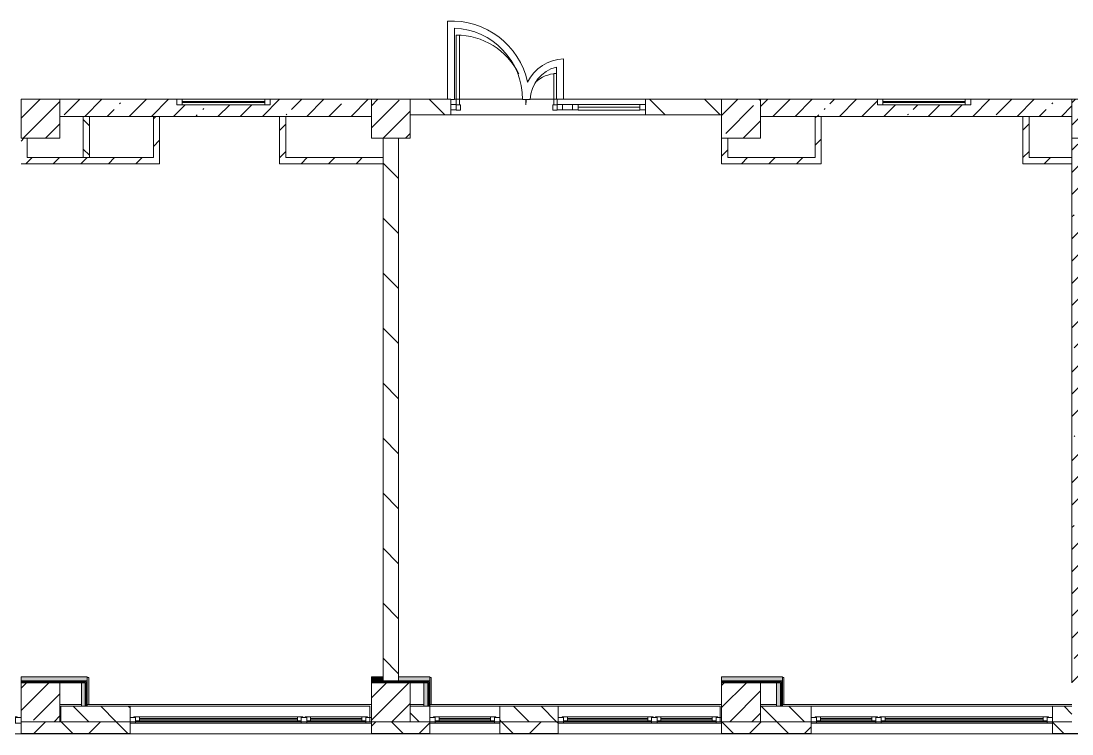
# Model space of a CAD drawing. Header units: millimetres. Extents: x -2766 to 205613, y -8553 to 29000.
# Drawn here: x 130513 to 144013, y -258 to 8906 of the extents above; entities that cross this region are included whole.
import ezdxf

# ---------------------------------------------------------------- set-up
doc = ezdxf.new("R2010")
doc.units = ezdxf.units.MM
for name, color, linetype, lineweight, true_color in [('A-DETL-GENF-4', 7, 'Continuous', 5, 0xaaaaaa), ('A-DOOR-2', 7, 'Continuous', 5, 0xaaaaaa), ('A-FLOR-2', 7, 'Continuous', 5, 0xaaaaaa), ('I-WALL-1', 7, 'Continuous', 9, 0xe7e7e7), ('I-WALL-2', 7, 'Continuous', 5, 0xe7e7e7), ('I-WALL-5', 7, 'Continuous', 5, 0x787878)]:
    doc.layers.add(name, color=color, linetype=linetype, lineweight=lineweight, true_color=true_color)
for name, color, linetype, lineweight in [('A-GLAZ-2', 7, 'Continuous', 5), ('A-GLAZ-CURT-3', 7, 'Continuous', 5), ('A-GLAZ-CWMG-3', 7, 'Continuous', 5), ('A-WALL', 7, 'Continuous', 9), ('A-WALL-3', 7, 'Continuous', 5), ('I-WALL-3', 7, 'Continuous', 5), ('S-COLS-2', 7, 'Continuous', 5)]:
    doc.layers.add(name, color=color, linetype=linetype, lineweight=lineweight)
pattern_1 = [(45, (78602.98, 0), (-176.7767, 176.7767), [])]
pattern_2 = [(45, (78603, 0), (-285.1231, 285.1231), []), (45, (78888.1, 0), (-285.1231, 285.1231), [504.031, -100.806, 16.764, -84.042])]
pattern_3 = [(135, (78603, 0), (-353.5534, -353.5534), [])]
pattern_4 = [(135, (78602.98, 0), (-176.7767, -176.7767), [])]
pattern_5 = [(45, (78603, 0), (-530.33, 530.33), []), (135, (78603, 0), (-530.33, -530.33), [])]

# ---------------------------------------------------------------- blocks, each defined once
blk = doc.blocks.new('BSC_Колонна _Прямоугольная - 500х500-V173-2_2_1_птичка')
at = {"layer": 'S-COLS-2'}
h = blk.add_hatch(dxfattribs=at)
h.set_pattern_fill('FP_109', color=256, style=0, pattern_type=2)
h.set_pattern_definition([(45, (-52160, -7650), (-285.123, 285.123), []), (45, (-51874.88, -7650), (-285.123, 285.123), [504.031, -100.806, 16.764, -84.042])])
h.paths.add_polyline_path([(250, -250), (250, 250), (-250, 250), (-250, -250)])
for p, q in [((250, 250), (-250, 250)), ((-250, 250), (-250, -250)), ((250, -250), (250, 250)), ((-250, -250), (250, -250))]:
    blk.add_line(p, q, dxfattribs=at)
blk = doc.blocks.new('BSC_Колонна _Прямоугольная - 500х500-V174-2_2_1_птичка')
at = {"layer": 'S-COLS-2'}
h = blk.add_hatch(dxfattribs=at)
h.set_pattern_fill('FP_110', color=256, style=0, pattern_type=2)
h.set_pattern_definition([(45, (-61160, -7650), (-285.1231, 285.1231), []), (45, (-60874.88, -7650), (-285.123, 285.123), [504.031, -100.806, 16.764, -84.042])])
h.paths.add_polyline_path([(250, -250), (250, 250), (-250, 250), (-250, -250)])
for p, q in [((250, 250), (-250, 250)), ((-250, 250), (-250, -250)), ((250, -250), (250, 250)), ((-250, -250), (250, -250))]:
    blk.add_line(p, q, dxfattribs=at)
blk = doc.blocks.new('BSC_Колонна _Прямоугольная - 500х500-V178-2_2_1_птичка')
at = {"layer": 'S-COLS-2'}
h = blk.add_hatch(dxfattribs=at)
h.set_pattern_fill('FP_114', color=256, style=0, pattern_type=2)
h.set_pattern_definition([(45, (-52160, -150), (-285.123, 285.123), []), (45, (-51874.88, -150), (-285.123, 285.123), [504.031, -100.806, 16.764, -84.042])])
h.paths.add_polyline_path([(54, -250), (250, -250), (250, 250), (-250, 250), (-250, -250)])
for p, q in [((250, 250), (-250, 250)), ((-250, 250), (-250, -250)), ((250, -250), (250, 250)), ((-250, -250), (250, -250))]:
    blk.add_line(p, q, dxfattribs=at)
blk = doc.blocks.new('BSC_Колонна _Прямоугольная - 500х500-V179-2_2_1_птичка')
at = {"layer": 'S-COLS-2'}
h = blk.add_hatch(dxfattribs=at)
h.set_pattern_fill('FP_115', color=256, style=0, pattern_type=2)
h.set_pattern_definition([(45, (-61160, -150), (-285.123, 285.123), []), (45, (-60874.88, -150), (-285.123, 285.123), [504.031, -100.806, 16.764, -84.042])])
h.paths.add_polyline_path([(250, -250), (250, 250), (-250, 250), (-250, -250), (62, -250)])
for p, q in [((250, 250), (-250, 250)), ((-250, 250), (-250, -250)), ((250, -250), (250, 250)), ((-250, -250), (250, -250))]:
    blk.add_line(p, q, dxfattribs=at)
blk = doc.blocks.new('BSC_Колонна _Прямоугольная - 500х500-V183-2_2_1_птичка')
at = {"layer": 'S-COLS-2'}
h = blk.add_hatch(dxfattribs=at)
h.set_pattern_fill('FP_119', color=256, style=0, pattern_type=2)
h.set_pattern_definition([(45, (-65660, -7650), (-285.1231, 285.1231), []), (45, (-65374.88, -7650), (-285.1231, 285.1231), [504.031, -100.806, 16.764, -84.042])])
h.paths.add_polyline_path([(250, -250), (250, 250), (-250, 250), (-250, -250), (66, -250)])
for p, q in [((250, 250), (-250, 250)), ((-250, 250), (-250, -250)), ((250, -250), (250, 250)), ((-250, -250), (250, -250))]:
    blk.add_line(p, q, dxfattribs=at)
blk = doc.blocks.new('BSC_Колонна _Прямоугольная - 500х500-V190-2_2_1_птичка')
at = {"layer": 'S-COLS-2'}
h = blk.add_hatch(dxfattribs=at)
h.set_pattern_fill('FP_135', color=256, style=0, pattern_type=2)
h.set_pattern_definition([(45, (-56660, -150), (-285.123, 285.123), []), (45, (-56374.88, -150), (-285.123, 285.123), [504.031, -100.806, 16.764, -84.042])])
h.paths.add_polyline_path([(58, -250), (250, -250), (250, 250), (-250, 250), (-250, -250)])
for p, q in [((250, 250), (-250, 250)), ((-250, 250), (-250, -250)), ((250, -250), (250, 250)), ((-250, -250), (250, -250))]:
    blk.add_line(p, q, dxfattribs=at)
blk = doc.blocks.new('BSC_Колонна _Прямоугольная - 500х500-V191-2_2_1_птичка')
at = {"layer": 'S-COLS-2'}
h = blk.add_hatch(dxfattribs=at)
h.set_pattern_fill('FP_136', color=256, style=0, pattern_type=2)
h.set_pattern_definition([(45, (-56660, -7650), (-285.123, 285.123), []), (45, (-56374.88, -7650), (-285.123, 285.123), [504.031, -100.806, 16.764, -84.042])])
h.paths.add_polyline_path([(250, -250), (250, 250), (-250, 250), (-250, -250), (100, -250)])
for p, q in [((250, 250), (-250, 250)), ((-250, 250), (-250, -250)), ((250, -250), (250, 250)), ((-250, -250), (250, -250))]:
    blk.add_line(p, q, dxfattribs=at)
blk = doc.blocks.new('120_Окно_СКБ_2Ст - 120_Окно_СКБ_2Ст 3100х2500 _мал_створка слева_-22446080-2_2_1_птичка')
at = {"layer": 'A-GLAZ-2'}
for p, q in [((-1550, -127), (-1550, -57)), ((-1550, -57), (-1480, -57)), ((1550, -57), (-1550, -57)), ((-1480, -127), (-1550, -127)), ((-1550, -127), (-1500, -127)), ((-1480, -127), (-1500, -127)), ((-1500, -127), (-1500, -137)), ((-1480, -57), (-1480, -127)), ((650, -87), (-1480, -87)), ((-1480, -87), (-1480, -127)), ((-1430, -137), (-1430, -87)), ((-1430, -107), (600, -107)), ((600, -117), (-1430, -117)), ((600, -137), (600, -87)), ((650, -127), (650, -57)), ((650, -57), (720, -57)), ((650, -127), (650, -87)), ((720, -127), (650, -127)), ((670, -127), (650, -127)), ((670, -127), (700, -127)), ((670, -137), (670, -127)), ((720, -127), (700, -127)), ((700, -127), (700, -137)), ((720, -57), (720, -127)), ((1480, -87), (720, -87)), ((720, -87), (720, -127)), ((770, -137), (770, -87)), ((770, -107), (1430, -107)), ((1430, -117), (770, -117)), ((1430, -137), (1430, -87)), ((1480, -127), (1480, -57)), ((1480, -57), (1550, -57)), ((1480, -127), (1480, -87)), ((1550, -127), (1480, -127)), ((1500, -127), (1480, -127)), ((1500, -127), (1550, -127)), ((1500, -137), (1500, -127)), ((1550, -57), (1550, -127)), ((-1500, -137), (670, -137)), ((670, -137), (-1500, -137)), ((700, -137), (1500, -137)), ((1500, -137), (700, -137))]:
    blk.add_line(p, q, dxfattribs=at)
blk = doc.blocks.new('120_Окно_СКБ_1Ст - 120_Окно_СКБ_1Ст 900х2500_h_-20664874-2_2_1_птичка')
at = {"layer": 'A-GLAZ-2'}
for p, q in [((-450, -127), (-450, -57)), ((-450, -57), (-380, -57)), ((450, -57), (-450, -57)), ((-380, -127), (-450, -127)), ((-450, -127), (-400, -127)), ((-380, -127), (-400, -127)), ((-400, -127), (-400, -137)), ((-380, -57), (-380, -127)), ((380, -87), (-380, -87)), ((-380, -87), (-380, -127)), ((-330, -137), (-330, -87)), ((-330, -107), (330, -107)), ((330, -117), (-330, -117)), ((330, -137), (330, -87)), ((380, -127), (380, -57)), ((380, -57), (450, -57)), ((380, -127), (380, -87)), ((450, -127), (380, -127)), ((400, -127), (380, -127)), ((400, -127), (450, -127)), ((400, -137), (400, -127)), ((450, -57), (450, -127)), ((-400, -137), (400, -137)), ((400, -137), (-400, -137))]:
    blk.add_line(p, q, dxfattribs=at)
blk = doc.blocks.new('120_Окно_СКБ_2Ст - 120_Окно_СКБ_2Ст 2100х2500 _мал створка СЛЕВА_-22446485-2_2_1_птичка')
at = {"layer": 'A-GLAZ-2'}
for p, q in [((-1050, -127), (-1050, -57)), ((-1050, -57), (-980, -57)), ((1050, -57), (-1050, -57)), ((-980, -127), (-1050, -127)), ((-1050, -127), (-1000, -127)), ((-980, -127), (-1000, -127)), ((-1000, -127), (-1000, -137)), ((-980, -57), (-980, -127)), ((-220, -87), (-980, -87)), ((-980, -87), (-980, -127)), ((-930, -137), (-930, -87)), ((-930, -107), (-270, -107)), ((-270, -117), (-930, -117)), ((-270, -137), (-270, -87)), ((-220, -127), (-220, -57)), ((-220, -57), (-150, -57)), ((-220, -127), (-220, -87)), ((-150, -127), (-220, -127)), ((-200, -127), (-220, -127)), ((-200, -127), (-170, -127)), ((-200, -137), (-200, -127)), ((-150, -127), (-170, -127)), ((-170, -127), (-170, -137)), ((-150, -57), (-150, -127)), ((980, -87), (-150, -87)), ((-150, -87), (-150, -127)), ((-100, -137), (-100, -87)), ((-100, -107), (930, -107)), ((930, -117), (-100, -117)), ((930, -137), (930, -87)), ((980, -127), (980, -57)), ((980, -57), (1050, -57)), ((980, -127), (980, -87)), ((1050, -127), (980, -127)), ((1000, -127), (980, -127)), ((1000, -127), (1050, -127)), ((1000, -137), (1000, -127)), ((1050, -57), (1050, -127)), ((-1000, -137), (-200, -137)), ((-200, -137), (-1000, -137)), ((-170, -137), (1000, -137)), ((1000, -137), (-170, -137))]:
    blk.add_line(p, q, dxfattribs=at)
blk = doc.blocks.new('120_Окно_СКБ_2Ст - 120_Окно_СКБ_2Ст 3100х2500 _мал_ створка слева-2_-V195-2_2_1_птичка')
at = {"layer": 'A-GLAZ-2'}
for p, q in [((-1550, -127), (-1550, -57)), ((-1550, -57), (-1480, -57)), ((1550, -57), (-1550, -57)), ((-1480, -127), (-1550, -127)), ((-1550, -127), (-1500, -127)), ((-1480, -127), (-1500, -127)), ((-1500, -127), (-1500, -137)), ((-1480, -57), (-1480, -127)), ((-720, -87), (-1480, -87)), ((-1480, -87), (-1480, -127)), ((-1430, -137), (-1430, -87)), ((-1430, -107), (-770, -107)), ((-770, -117), (-1430, -117)), ((-770, -137), (-770, -87)), ((-720, -127), (-720, -57)), ((-720, -57), (-650, -57)), ((-720, -127), (-720, -87)), ((-650, -127), (-720, -127)), ((-700, -127), (-720, -127)), ((-700, -127), (-670, -127)), ((-700, -137), (-700, -127)), ((-650, -127), (-670, -127)), ((-670, -127), (-670, -137)), ((-650, -57), (-650, -127)), ((1480, -87), (-650, -87)), ((-650, -87), (-650, -127)), ((-600, -137), (-600, -87)), ((-600, -107), (1430, -107)), ((1430, -117), (-600, -117)), ((1430, -137), (1430, -87)), ((1480, -127), (1480, -57)), ((1480, -57), (1550, -57)), ((1480, -127), (1480, -87)), ((1550, -127), (1480, -127)), ((1500, -127), (1480, -127)), ((1500, -127), (1550, -127)), ((1500, -137), (1500, -127)), ((1550, -57), (1550, -127)), ((-1500, -137), (-700, -137)), ((-700, -137), (-1500, -137)), ((-670, -137), (1500, -137)), ((1500, -137), (-670, -137))]:
    blk.add_line(p, q, dxfattribs=at)
blk = doc.blocks.new('120_Окно_СКБ_2Ст - 120_Окно_СКБ_2Ст 3100х2500 _мал_ створка слева-2_-V196-2_2_1_птичка')
at = {"layer": 'A-GLAZ-2'}
for p, q in [((-1550, -127), (-1550, -57)), ((-1550, -57), (-1480, -57)), ((1550, -57), (-1550, -57)), ((-1480, -127), (-1550, -127)), ((-1550, -127), (-1500, -127)), ((-1480, -127), (-1500, -127)), ((-1500, -127), (-1500, -137)), ((-1480, -57), (-1480, -127)), ((-720, -87), (-1480, -87)), ((-1480, -87), (-1480, -127)), ((-1430, -137), (-1430, -87)), ((-1430, -107), (-770, -107)), ((-770, -117), (-1430, -117)), ((-770, -137), (-770, -87)), ((-720, -127), (-720, -57)), ((-720, -57), (-650, -57)), ((-720, -127), (-720, -87)), ((-650, -127), (-720, -127)), ((-700, -127), (-720, -127)), ((-700, -127), (-670, -127)), ((-700, -137), (-700, -127)), ((-650, -127), (-670, -127)), ((-670, -127), (-670, -137)), ((-650, -57), (-650, -127)), ((1480, -87), (-650, -87)), ((-650, -87), (-650, -127)), ((-600, -137), (-600, -87)), ((-600, -107), (1430, -107)), ((1430, -117), (-600, -117)), ((1430, -137), (1430, -87)), ((1480, -127), (1480, -57)), ((1480, -57), (1550, -57)), ((1480, -127), (1480, -87)), ((1550, -127), (1480, -127)), ((1500, -127), (1480, -127)), ((1500, -127), (1550, -127)), ((1500, -137), (1500, -127)), ((1550, -57), (1550, -127)), ((-1500, -137), (-700, -137)), ((-700, -137), (-1500, -137)), ((-670, -137), (1500, -137)), ((1500, -137), (-670, -137))]:
    blk.add_line(p, q, dxfattribs=at)
blk = doc.blocks.new('120_Окно_СКБ_1Ст - 120_Окно_СКБ_1Ст 400х1200 EI30-24228621-2_2_1_птичка')
at = {"layer": 'A-GLAZ-2'}
for p, q in [((-600, 40), (-600, 110)), ((-600, 110), (-530, 110)), ((600, 110), (-600, 110)), ((-530, 40), (-600, 40)), ((-600, 40), (600, 40)), ((-530, 110), (-530, 40)), ((530, 80), (-530, 80)), ((530, 70), (-530, 70)), ((530, 40), (530, 110)), ((530, 110), (600, 110)), ((600, 40), (530, 40)), ((600, 110), (600, 40))]:
    blk.add_line(p, q, dxfattribs=at)
blk = doc.blocks.new('Прямоугольный импост - 50 x 70 мм-V277-2_2_1_птичка')
at = {"layer": 'A-GLAZ-CWMG-3'}
for p, q in [((-70, 35), (0, 35)), ((-70, -35), (-70, 35)), ((0, 35), (0, -35)), ((0, -35), (-70, -35))]:
    blk.add_line(p, q, dxfattribs=at)
blk = doc.blocks.new('Дверь_Витражная_остекление_ - ДВН_ДАО_Главный вход_1200 в свету-V287-2_2_1_птичка')
at = {"layer": 'A-DETL-GENF-4'}
for p, q in [((-607, 925), (-647, 925)), ((-647, 925), (-647, 35)), ((-607, 30), (-607, 925)), ((639, 430), (607, 430)), ((607, 430), (607, 30)), ((-647, 30), (-607, 30)), ((-592, 30), (-647, 30)), ((-592, -40), (-592, 30)), ((592, -40), (592, 30)), ((592, 30), (647, 30)), ((607, 30), (647, 30)), ((647, 35), (647, 100)), ((-647, -40), (-592, -40)), ((647, -40), (592, -40))]:
    blk.add_line(p, q, dxfattribs=at)
at = {"layer": 'A-DOOR-2'}
for p, q in [((-647, 925), (-647, 35)), ((647, 100), (647, 35))]:
    blk.add_line(p, q, dxfattribs=at)
for centre, radius, start, end in [((-647, 30), 895, 26.2405, 90), ((647, 30), 400, 91.3229, 133.9177), ((-647, 30), 895, 360, 4.3606), ((647, 30), 400, 170.1518, 180)]:
    blk.add_arc(centre, radius, start, end, dxfattribs=at)
blk = doc.blocks.new('Системная панель - Стемалит - 40мм-V279-2_2_1_птичка')
at = {"layer": 'A-GLAZ-CURT-3'}
for p, q in [((65, 35), (-65, 35)), ((-65, 35), (-65, -35)), ((65, -35), (65, 35)), ((-65, -35), (65, -35))]:
    blk.add_line(p, q, dxfattribs=at)
blk = doc.blocks.new('Прямоугольный импост - 50 x 70 мм-V280-2_2_1_птичка')
at = {"layer": 'A-GLAZ-CWMG-3'}
for p, q in [((-35, 35), (35, 35)), ((-35, -35), (-35, 35)), ((35, 35), (35, -35)), ((35, -35), (-35, -35))]:
    blk.add_line(p, q, dxfattribs=at)
blk = doc.blocks.new('Прямоугольный импост - 50 x 70 мм-V281-2_2_1_птичка')
at = {"layer": 'A-GLAZ-CWMG-3'}
for p, q in [((0, 35), (-70, 35)), ((-70, 35), (-70, -35)), ((0, -35), (0, 35)), ((-70, -35), (0, -35))]:
    blk.add_line(p, q, dxfattribs=at)
blk = doc.blocks.new('Системная панель - Стекло - 40мм-V288-2_2_1_птичка')
at = {"layer": 'A-GLAZ-CURT-3'}
for p, q in [((397.5, 0), (-397.5, 0)), ((-397.5, 0), (-397.5, -40)), ((397.5, -40), (397.5, 0)), ((-397.5, -40), (397.5, -40))]:
    blk.add_line(p, q, dxfattribs=at)
blk = doc.blocks.new('Прямоугольный импост - 50 x 70 мм-V283-2_2_1_птичка')
at = {"layer": 'A-GLAZ-CWMG-3'}
for p, q in [((-35, 35), (35, 35)), ((-35, -35), (-35, 35)), ((35, 35), (35, -35)), ((35, -35), (-35, -35))]:
    blk.add_line(p, q, dxfattribs=at)
blk = doc.blocks.new('Прямоугольный импост - 50 x 70 мм-V284-2_2_1_птичка')
at = {"layer": 'A-GLAZ-CWMG-3'}
blk.add_line((41991, 7835), (41196, 7835), dxfattribs=at)

msp = doc.modelspace()

# ---------------------------------------------------------------- hatches: boundary and pattern name
at = {"layer": 'A-WALL-3'}
h = msp.add_hatch(dxfattribs=at)
h.set_pattern_fill('FP_125', color=256, style=0, pattern_type=2)
h.set_pattern_definition(pattern_4)
h.paths.add_polyline_path([(131717.7, -100), (131913, -100), (131913, 100), (131023, 100), (131023, -100)])
h = msp.add_hatch(dxfattribs=at)
h.set_pattern_fill('FP_125', color=256, style=0, pattern_type=2)
h.set_pattern_definition(pattern_4)
h.paths.add_polyline_path([(135763, -100), (135763, 100), (135513, 100), (135513, -100)])
h.paths.add_polyline_path([(137413, -100), (137413, 100), (136663, 100), (136663, -100), (137122.4, -100)])
h = msp.add_hatch(dxfattribs=at)
h.set_pattern_fill('FP_125', color=256, style=0, pattern_type=2)
h.set_pattern_definition(pattern_4)
h.paths.add_polyline_path([(143903.9, -100), (144013, -100), (144013, 100), (143763, 100), (143763, -100), (143898.3, -100)])
h.paths.add_polyline_path([(140013, -100), (140663, -100), (140663, 100), (140013, 100)])
h = msp.add_hatch(dxfattribs=at)
h.set_pattern_fill('FP_121', color=256, style=0, pattern_type=2)
h.set_pattern_definition([(45, (78603, 0), (-353.5534, 353.5534), []), (135, (78603, 0), (-353.5534, -353.5534), [])])
h.paths.add_polyline_path([(154237.2, -250), (154303, -250), (154303, -100), (150163, -100), (150163, -250), (154083, -250)])
h.paths.add_polyline_path([(145663, -250), (149263, -247.5), (149263, -100), (145663, -100), (145663, -240)])
h.paths.add_polyline_path([(135013, -250), (135763, -250), (135763, -100), (135013, -100), (135013, -217.8)])
h.paths.add_polyline_path([(144328.6, -250), (144763, -250), (144763, -100), (143763, -100), (143763, -250)])
h.paths.add_polyline_path([(136663, -250), (137413, -250), (137413, -100), (136663, -100), (136663, -221.2)])
h.paths.add_polyline_path([(140663, -250), (140663, -100), (139513, -100), (139513, -250), (139824.7, -250)])
h.paths.add_polyline_path([(131913, -250), (131913, -100), (130513, -100), (130513, -250), (131717.7, -250)])
h.paths.add_polyline_path([(123913, -250), (123913, -100), (123539.3, -100), (123539.3, -250)])
h.paths.add_polyline_path([(126013, -250), (127413, -250), (127413, -100), (126013, -100), (126013, -199)])
h.paths.add_polyline_path([(121263, -250), (122639.3, -250), (122639.3, -100), (121263, -100), (121263, -189.1)])
h.paths.add_polyline_path([(117363, -250), (118163, -250), (118163, -100), (117363, -100), (117363, -181)])
at = {"layer": 'I-WALL-1'}
for points in [[(130816.9, 425), (131363, 425), (131363, 475), (130513, 470), (130513, 425)], [(135750.5, 425), (135763, 427.9), (135763, 475), (135363, 470), (135363, 425), (135688, 425)], [(140013, 425), (140293, 425), (140293, 475), (139513, 470), (139513, 425), (139824.7, 425)], [(135738, 100), (135738, 400), (135688, 400), (135688, 100)], [(140218, 100), (140268, 100), (140268, 400), (140218, 400), (140218, 120)]]:
    msp.add_hatch(color=256, dxfattribs=at).paths.add_polyline_path(points)
at = {"layer": 'I-WALL-2'}
for points in [[(135013.5, 425), (135163, 425), (135163, 475), (135013, 475), (135013, 425)], [(131332, 100), (131338, 100), (131338, 400), (131288, 400), (131288, 100)]]:
    msp.add_hatch(color=256, dxfattribs=at).paths.add_polyline_path(points)
at = {"layer": 'I-WALL-3'}
h = msp.add_hatch(dxfattribs=at)
h.set_pattern_fill('FP_123', color=256, style=0, pattern_type=2)
h.set_pattern_definition(pattern_2)
h.paths.add_polyline_path([(132293, 7680), (135013, 7680), (135013, 7900), (133713, 7900), (133713, 7830), (132513, 7830), (132513, 7900), (131013, 7900), (131013, 7680), (132213, 7680)])
h = msp.add_hatch(dxfattribs=at)
h.set_pattern_fill('FP_126', color=256, style=0, pattern_type=2)
h.set_pattern_definition(pattern_3)
h.paths.add_polyline_path([(139233, 7700), (139513, 7700), (139513, 7900), (138534, 7900), (138534, 7700), (138923.9, 7700)])
h.paths.add_polyline_path([(135783, 7700), (136034, 7700), (136034, 7900), (135513, 7900), (135513, 7700)])
h = msp.add_hatch(dxfattribs=at)
h.set_pattern_fill('FP_123', color=256, style=0, pattern_type=2)
h.set_pattern_definition(pattern_2)
h.paths.add_polyline_path([(144013, 7680), (144013, 7900), (142713, 7900), (142713, 7830), (141513, 7830), (141513, 7900), (140013, 7900), (140013, 7680), (143993.7, 7680)])
h = msp.add_hatch(dxfattribs=at)
h.set_pattern_fill('FP_127', color=256, style=0, pattern_type=2)
h.set_pattern_definition(pattern_1)
h.paths.add_polyline_path([(132213, 7070), (132293, 7070), (132293, 7680), (132213, 7680), (132213, 7150)])
h = msp.add_hatch(dxfattribs=at)
h.set_pattern_fill('FP_127', color=256, style=0, pattern_type=2)
h.set_pattern_definition(pattern_1)
h.paths.add_polyline_path([(133913, 7070), (133913, 7680), (133833, 7680), (133833, 7070)])
h = msp.add_hatch(dxfattribs=at)
h.set_pattern_fill('FP_127', color=256, style=0, pattern_type=2)
h.set_pattern_definition(pattern_1)
h.paths.add_polyline_path([(140748.9, 7150), (140793, 7150), (140793, 7680), (140713, 7680), (140713, 7150), (140725.5, 7150)])
h = msp.add_hatch(dxfattribs=at)
h.set_pattern_fill('FP_127', color=256, style=0, pattern_type=2)
h.set_pattern_definition(pattern_1)
h.paths.add_polyline_path([(143383, 7070), (143463, 7070), (143463, 7680), (143383, 7680), (143383, 7092.5)])
h = msp.add_hatch(dxfattribs=at)
h.set_pattern_fill('FP_127', color=256, style=0, pattern_type=2)
h.set_pattern_definition(pattern_1)
h.paths.add_polyline_path([(130513, 7150), (130593, 7150), (130593, 7400), (130513, 7400)])
h = msp.add_hatch(dxfattribs=at)
h.set_pattern_fill('FP_126', color=256, style=0, pattern_type=2)
h.set_pattern_definition(pattern_3)
h.paths.add_polyline_path([(135163, 425), (135363, 425), (135363, 7400), (135163, 7400), (135163, 475)])
h = msp.add_hatch(dxfattribs=at)
h.set_pattern_fill('FP_127', color=256, style=0, pattern_type=2)
h.set_pattern_definition(pattern_1)
h.paths.add_polyline_path([(139513, 7150), (139593, 7150), (139593, 7400), (139513, 7400)])
h = msp.add_hatch(dxfattribs=at)
h.set_pattern_fill('FP_123', color=256, style=0, pattern_type=2)
h.set_pattern_definition(pattern_2)
h.paths.add_polyline_path([(144185, 400), (144233, 400), (144233, 7400), (144013, 7400), (144013, 400), (144176.6, 400)])
h = msp.add_hatch(dxfattribs=at)
h.set_pattern_fill('FP_127', color=256, style=0, pattern_type=2)
h.set_pattern_definition(pattern_1)
h.paths.add_polyline_path([(132213, 7070), (132213, 7150), (130513, 7150), (130513, 7070), (131717.7, 7070)])
h = msp.add_hatch(dxfattribs=at)
h.set_pattern_fill('FP_127', color=256, style=0, pattern_type=2)
h.set_pattern_definition(pattern_1)
h.paths.add_polyline_path([(134861.5, 7070), (134861.5, 7150), (133913, 7150), (133913, 7070)])
h = msp.add_hatch(dxfattribs=at)
h.set_pattern_fill('FP_127', color=256, style=0, pattern_type=2)
h.set_pattern_definition(pattern_1)
h.paths.add_polyline_path([(134861.5, 7070), (135163, 7070), (135160.6, 7150), (134861.5, 7150)])
h = msp.add_hatch(dxfattribs=at)
h.set_pattern_fill('FP_127', color=256, style=0, pattern_type=2)
h.set_pattern_definition(pattern_1)
h.paths.add_polyline_path([(140725.5, 7070), (140793, 7070), (140793, 7150), (139513, 7150), (139513, 7070), (140313, 7070)])
h = msp.add_hatch(dxfattribs=at)
h.set_pattern_fill('FP_127', color=256, style=0, pattern_type=2)
h.set_pattern_definition(pattern_1)
h.paths.add_polyline_path([(143593.8, 7070), (144013, 7070), (144010.5, 7150), (143463, 7150), (143463, 7070)])
h = msp.add_hatch(dxfattribs=at)
h.set_pattern_fill('FP_180', color=256, style=0, pattern_type=2)
h.set_pattern_definition(pattern_5)
h.paths.add_polyline_path([(131338, 412.5), (131363, 415), (131363, 425), (130513, 425), (130513, 412.5), (131288, 412.5)])
h = msp.add_hatch(dxfattribs=at)
h.set_pattern_fill('FP_180', color=256, style=0, pattern_type=2)
h.set_pattern_definition(pattern_5)
h.paths.add_polyline_path([(131338, 400), (131350.5, 400), (131350.5, 412.5), (130513, 412.5), (130513, 400), (131288, 400)])
h = msp.add_hatch(dxfattribs=at)
h.set_pattern_fill('FP_180', color=256, style=0, pattern_type=2)
h.set_pattern_definition(pattern_5)
h.paths.add_polyline_path([(131350.5, 100), (131363, 100), (131363, 412.5), (131350.5, 412.5), (131350.5, 120)])
h = msp.add_hatch(dxfattribs=at)
h.set_pattern_fill('FP_180', color=256, style=0, pattern_type=2)
h.set_pattern_definition(pattern_5)
h.paths.add_polyline_path([(135013, 412.5), (135163, 412.5), (135163, 425), (135013, 425)])
h = msp.add_hatch(dxfattribs=at)
h.set_pattern_fill('FP_180', color=256, style=0, pattern_type=2)
h.set_pattern_definition(pattern_5)
h.paths.add_polyline_path([(135163, 400), (135163, 412.5), (135013, 412.5), (135013, 400)])
h = msp.add_hatch(dxfattribs=at)
h.set_pattern_fill('FP_180', color=256, style=0, pattern_type=2)
h.set_pattern_definition(pattern_5)
h.paths.add_polyline_path([(135513, 412.5), (135750.5, 412.5), (135750, 425), (135163, 425), (135163, 412.5), (135413, 412.5)])
h = msp.add_hatch(dxfattribs=at)
h.set_pattern_fill('FP_180', color=256, style=0, pattern_type=2)
h.set_pattern_definition(pattern_5)
h.paths.add_polyline_path([(135163, 400), (135738, 400), (135737.5, 412.5), (135163, 412.5)])
h = msp.add_hatch(dxfattribs=at)
h.set_pattern_fill('FP_180', color=256, style=0, pattern_type=2)
h.set_pattern_definition(pattern_5)
h.paths.add_polyline_path([(135750.5, 100), (135750.5, 412.5), (135738, 412.5), (135738, 100)])
h = msp.add_hatch(dxfattribs=at)
h.set_pattern_fill('FP_180', color=256, style=0, pattern_type=2)
h.set_pattern_definition(pattern_5)
h.paths.add_polyline_path([(135763, 100), (135763, 425), (135750.5, 425), (135750.5, 100)])
h = msp.add_hatch(dxfattribs=at)
h.set_pattern_fill('FP_180', color=256, style=0, pattern_type=2)
h.set_pattern_definition(pattern_5)
h.paths.add_polyline_path([(140268, 412.5), (140293, 415), (140293, 425), (139513, 425), (139513, 412.5), (140218, 412.5)])
h = msp.add_hatch(dxfattribs=at)
h.set_pattern_fill('FP_180', color=256, style=0, pattern_type=2)
h.set_pattern_definition(pattern_5)
h.paths.add_polyline_path([(139513, 400), (140280.5, 400), (140280.5, 412.5), (139513, 412.5)])
h = msp.add_hatch(dxfattribs=at)
h.set_pattern_fill('FP_180', color=256, style=0, pattern_type=2)
h.set_pattern_definition(pattern_5)
h.paths.add_polyline_path([(140280.5, 100), (140293, 100), (140293, 412.5), (140280.5, 412.5), (140280.5, 120)])
h = msp.add_hatch(dxfattribs=at)
h.set_pattern_fill('FP_180', color=256, style=0, pattern_type=2)
h.set_pattern_definition(pattern_5)
h.paths.add_polyline_path([(131338, 100), (131350.5, 100), (131350.5, 400), (131338, 399.2), (131338, 120)])
h = msp.add_hatch(dxfattribs=at)
h.set_pattern_fill('FP_180', color=256, style=0, pattern_type=2)
h.set_pattern_definition(pattern_5)
h.paths.add_polyline_path([(140268, 100), (140280.5, 100), (140280.5, 400), (140268, 400), (140268, 120)])
at = {"layer": 'I-WALL-5'}
h = msp.add_hatch(dxfattribs=at)
h.set_pattern_fill('FP_134', color=256, style=0, pattern_type=2)
h.set_pattern_definition([(135, (78603, 0), (-377.171, -377.171), [533.4, -88.9, 17.78, -88.9]), (135, (78603, 376.94), (-377.171, -377.171), []), (50, (78603, 0), (637.6445, -55.7866), [66.675, -733.425]), (355, (78603, 0), (-123.3494, 668.699), [53.34, -586.74]), (100.451, (78656.1, -4.65), (514.299, 612.908), [56.665, -623.315]), (46.184, (78603, 177.8), (948.776, -147.15), [100.012, -1100.137]), (96.636, (78682.05, 165.5), (830.909, 865.997), [84.998, -934.973]), (351.184, (78603, 177.8), (830.918, 865.988), [80.01, -880.11]), (21, (78691.9, 133.35), (530.6506, -357.9283), [66.675, -733.425]), (326, (78691.9, 133.35), (216.308, 644.6585), [53.34, -586.74]), (71.451, (78736.1, 103.5), (746.9596, 286.724), [56.665, -623.315]), (37.5, (78602.98, 0), (10.8105, 295.9426), [16.764, -562.864, 16.764, -578.866, -588.962]), (37.5, (78602.98, 0), (10.8105, 295.9426), [-1175.258, 16.764, -572.198]), (7.5, (78602.98, 0), (233.8692, 350.6318), [16.764, -322.834, 16.764, -549.529, -224.472]), (7.5, (78602.98, 0), (233.8692, 350.6318), [-905.891, 16.764, -207.708]), (327.5, (78404.74, 0), (474.5678, -20.0513), [16.764, -205.486, 16.764, -676.656, -920.115]), (327.5, (78404.74, 0), (474.5678, -20.0513), [-915.67, 16.764, -903.351]), (317.5, (78315.84, 0), (518.4522, 88.9934), [16.764, -272.161, 16.764, -443.738, -653.415]), (317.5, (78315.84, 0), (518.4522, 88.9934), [-749.427, 16.764, -636.651])])
h.paths.add_polyline_path([(131313, 7150), (131393, 7150), (131393, 7680), (131313, 7680), (131313, 7400)])

# ---------------------------------------------------------------- linework, layer by layer
at = {"layer": 'A-FLOR-2'}
for p, q in [((135991.1, 8904.6), (135991.1, 7900)), ((136081.1, 7897), (136081.1, 8815.2)), ((137480, 7900), (137480, 8418.4)), ((137390, 8314.2), (137390, 7900)), ((136034, 7897), (136081.1, 7897)), ((136081.1, 7900), (136953.4, 7900)), ((136953.5, 7897), (137051.5, 7897)), ((137051.9, 7900), (138534, 7900)), ((138534, 7900), (137480, 7900)), ((131363, 470), (131383, 470)), ((131383, 470), (131383, 120)), ((135763, 470), (135783, 470)), ((135783, 470), (135783, 120)), ((140293, 470), (140313, 470)), ((140313, 470), (140313, 120))]:
    msp.add_line(p, q, dxfattribs=at)
for centre, radius, start, end in [((136043.6, 7906), 1000, 12.44956, 93.01125), ((136043.6, 7906), 910, 359.43333, 87.64026), ((137505, 7875), 544, 92.63401, 153.04618), ((137505, 7875), 454, 104.67311, 177.22246)]:
    msp.add_arc(centre, radius, start, end, dxfattribs=at)
at = {"layer": 'A-WALL'}
for p, q in [((132293, 7680), (132213, 7680)), ((133913, 7680), (133833, 7680)), ((140793, 7680), (140713, 7680)), ((143463, 7680), (143383, 7680)), ((131313, 7150), (131393, 7150)), ((135163, 7070), (135163, 7150)), ((144013, 7070), (144013, 7150)), ((131363, 425), (130513, 425)), ((131350.5, 412.5), (130513, 412.5)), ((131350.5, 100), (131350.5, 412.5)), ((135763, 425), (135013, 425)), ((135750.5, 412.5), (135013, 412.5)), ((135163, 425), (135163, 475)), ((135363, 475), (135363, 425)), ((135750.5, 412.5), (135750.5, 100)), ((140293, 425), (139513, 425)), ((140280.5, 412.5), (139513, 412.5)), ((140280.5, 412.5), (140280.5, 100)), ((131338, 400), (131288, 400)), ((131338, 100), (131338, 400)), ((135688, 400), (135738, 400)), ((135738, 400), (135738, 100)), ((140268, 400), (140218, 400)), ((140268, 400), (140268, 100)), ((131023, -100), (131913, -100)), ((135513, -100), (135763, -100)), ((136663, -100), (137413, -100)), ((140013, -100), (140663, -100)), ((143763, -100), (144013, -100)), ((130513, -250), (131913, -250)), ((130513, -253), (131913, -253)), ((135013, -250), (135763, -250)), ((135013, -253), (135763, -253)), ((136663, -250), (137413, -250)), ((136663, -253), (137413, -253)), ((139513, -250), (140663, -250)), ((139513, -253), (140663, -253)), ((143763, -250), (144763, -250)), ((143763, -253), (144763, -253))]:
    msp.add_line(p, q, dxfattribs=at)
at = {"layer": 'A-WALL-3'}
for p, q in [((131023, 100), (131023, -100)), ((131023, 100), (134993, 100)), ((131913, -258), (131913, 100)), ((134993, -100), (134993, 100)), ((135513, 100), (139493, 100)), ((135763, -258), (135763, 100)), ((136663, 100), (136663, -258)), ((137413, -258), (137413, 100)), ((139493, -100), (139493, 100)), ((140013, 100), (144013, 100)), ((140663, -258), (140663, 100)), ((143763, 100), (143763, -258)), ((130513, -100), (130513, -258)), ((131013, -100), (131023, -100)), ((135013, -100), (135013, -258)), ((139513, -100), (139513, -258)), ((140663, -100), (144013, -100)), ((136663, -258), (117363, -258)), ((144763, -258), (136663, -258))]:
    msp.add_line(p, q, dxfattribs=at)
at = {"layer": 'I-WALL-3'}
for p, q in [((132513, 7900), (131013, 7900)), ((135013, 7900), (133713, 7900)), ((136034, 7900), (135513, 7900)), ((136034, 7700), (136034, 7900)), ((136081.1, 7900), (136953.4, 7900)), ((137051.9, 7900), (137390, 7900)), ((138534, 7900), (138534, 7700)), ((138534, 7900), (139513, 7900)), ((141513, 7900), (140013, 7900)), ((144013, 7900), (142713, 7900)), ((139513, 7700), (135513, 7700)), ((131013, 7680), (132213, 7680)), ((131313, 7680), (131313, 7150)), ((131393, 7150), (131393, 7680)), ((132213, 7680), (132213, 7150)), ((132293, 7070), (132293, 7680)), ((132293, 7680), (133833, 7680)), ((133833, 7680), (133833, 7070)), ((133913, 7150), (133913, 7680)), ((133913, 7680), (135013, 7680)), ((140013, 7680), (140713, 7680)), ((140713, 7680), (140713, 7150)), ((140793, 7070), (140793, 7680)), ((140793, 7680), (143383, 7680)), ((143383, 7680), (143383, 7070)), ((143463, 7150), (143463, 7680)), ((143463, 7680), (144013, 7680)), ((130593, 7150), (130593, 7400)), ((135163, 7400), (135163, 7150)), ((135363, 475), (135363, 7400)), ((139513, 7400), (139513, 7070)), ((139593, 7150), (139593, 7400)), ((144013, 7400), (144013, 7150)), ((130513, 7070), (132293, 7070)), ((131313, 7150), (130593, 7150)), ((132213, 7150), (131393, 7150)), ((133833, 7070), (135163, 7070)), ((135163, 7150), (133913, 7150)), ((135163, 7070), (135163, 475)), ((139513, 7070), (140793, 7070)), ((140713, 7150), (139593, 7150)), ((143383, 7070), (144013, 7070)), ((144013, 7150), (143463, 7150)), ((144013, 7070), (144013, 400)), ((131363, 475), (130513, 475)), ((130513, 475), (130513, 400)), ((131363, 100), (131363, 475)), ((135163, 475), (135013, 475)), ((135013, 475), (135013, 400)), ((135763, 475), (135363, 475)), ((135763, 100), (135763, 475)), ((140293, 475), (139513, 475)), ((139513, 475), (139513, 400)), ((140293, 100), (140293, 475)), ((131013, 400), (131288, 400)), ((131288, 400), (131288, 100)), ((135513, 400), (135688, 400)), ((135688, 400), (135688, 100)), ((140013, 400), (140218, 400)), ((140218, 400), (140218, 100)), ((131013, 120), (131288, 120)), ((131362.1, 120), (135013, 120)), ((135513, 120), (135688, 120)), ((135762.2, 120), (139513, 120)), ((140013, 120), (140218, 120)), ((140292.1, 120), (144013, 120)), ((135013, -100), (131913, -100)), ((136663, -100), (135763, -100)), ((139513, -100), (137413, -100))]:
    msp.add_line(p, q, dxfattribs=at)

# ---------------------------------------------------------------- block references
at = {"layer": 'A-DOOR-2'}
msp.add_blockref('Дверь_Витражная_остекление_ - ДВН_ДАО_Главный вход_1200 в свету-V287-2_2_1_птичка', (136751.5, 7800), dxfattribs=at)
at = {"layer": 'A-GLAZ-2'}
for p in [(133113, 7790), (142113, 7790)]:
    msp.add_blockref('120_Окно_СКБ_1Ст - 120_Окно_СКБ_1Ст 400х1200 EI30-24228621-2_2_1_птичка', p, dxfattribs=at)
at = {"layer": 'A-GLAZ-2', "rotation": 180}
for name, p in [('120_Окно_СКБ_2Ст - 120_Окно_СКБ_2Ст 3100х2500 _мал_ створка слева-2_-V195-2_2_1_птичка', (128963, -175)), ('120_Окно_СКБ_2Ст - 120_Окно_СКБ_2Ст 3100х2500 _мал_ створка слева-2_-V196-2_2_1_птичка', (133463, -175)), ('120_Окно_СКБ_1Ст - 120_Окно_СКБ_1Ст 900х2500_h_-20664874-2_2_1_птичка', (136213, -175)), ('120_Окно_СКБ_2Ст - 120_Окно_СКБ_2Ст 2100х2500 _мал створка СЛЕВА_-22446485-2_2_1_птичка', (138463, -175)), ('120_Окно_СКБ_2Ст - 120_Окно_СКБ_2Ст 3100х2500 _мал_створка слева_-22446080-2_2_1_птичка', (142213, -175))]:
    msp.add_blockref(name, p, dxfattribs=at)
at = {"layer": 'A-GLAZ-CURT-3'}
for name, p in [('Системная панель - Стемалит - 40мм-V279-2_2_1_птичка', (137534, 7800)), ('Системная панель - Стекло - 40мм-V288-2_2_1_птичка', (138066.5, 7800))]:
    msp.add_blockref(name, p, dxfattribs=at)
at = {"layer": 'A-GLAZ-CWMG-3', "rotation": 180}
msp.add_blockref('Прямоугольный импост - 50 x 70 мм-V281-2_2_1_птичка', (136034, 7800), dxfattribs=at)
at = {"layer": 'A-GLAZ-CWMG-3', "extrusion": (0, 0, -1), "rotation": 180}
for name, p in [('Прямоугольный импост - 50 x 70 мм-V280-2_2_1_птичка', (-137434, 7800)), ('Прямоугольный импост - 50 x 70 мм-V283-2_2_1_птичка', (-137634, 7800)), ('Прямоугольный импост - 50 x 70 мм-V277-2_2_1_птичка', (-138534, 7800))]:
    msp.add_blockref(name, p, dxfattribs=at)
at = {"layer": 'A-GLAZ-CWMG-3'}
msp.add_blockref('Прямоугольный импост - 50 x 70 мм-V284-2_2_1_птичка', (96473, 0), dxfattribs=at)
at = {"layer": 'S-COLS-2'}
for name, p in [('BSC_Колонна _Прямоугольная - 500х500-V173-2_2_1_птичка', (130763, 7650)), ('BSC_Колонна _Прямоугольная - 500х500-V191-2_2_1_птичка', (135263, 7650)), ('BSC_Колонна _Прямоугольная - 500х500-V174-2_2_1_птичка', (139763, 7650)), ('BSC_Колонна _Прямоугольная - 500х500-V183-2_2_1_птичка', (144263, 7650)), ('BSC_Колонна _Прямоугольная - 500х500-V178-2_2_1_птичка', (130763, 150)), ('BSC_Колонна _Прямоугольная - 500х500-V190-2_2_1_птичка', (135263, 150)), ('BSC_Колонна _Прямоугольная - 500х500-V179-2_2_1_птичка', (139763, 150))]:
    msp.add_blockref(name, p, dxfattribs=at)

doc.saveas('drawing.dxf')
